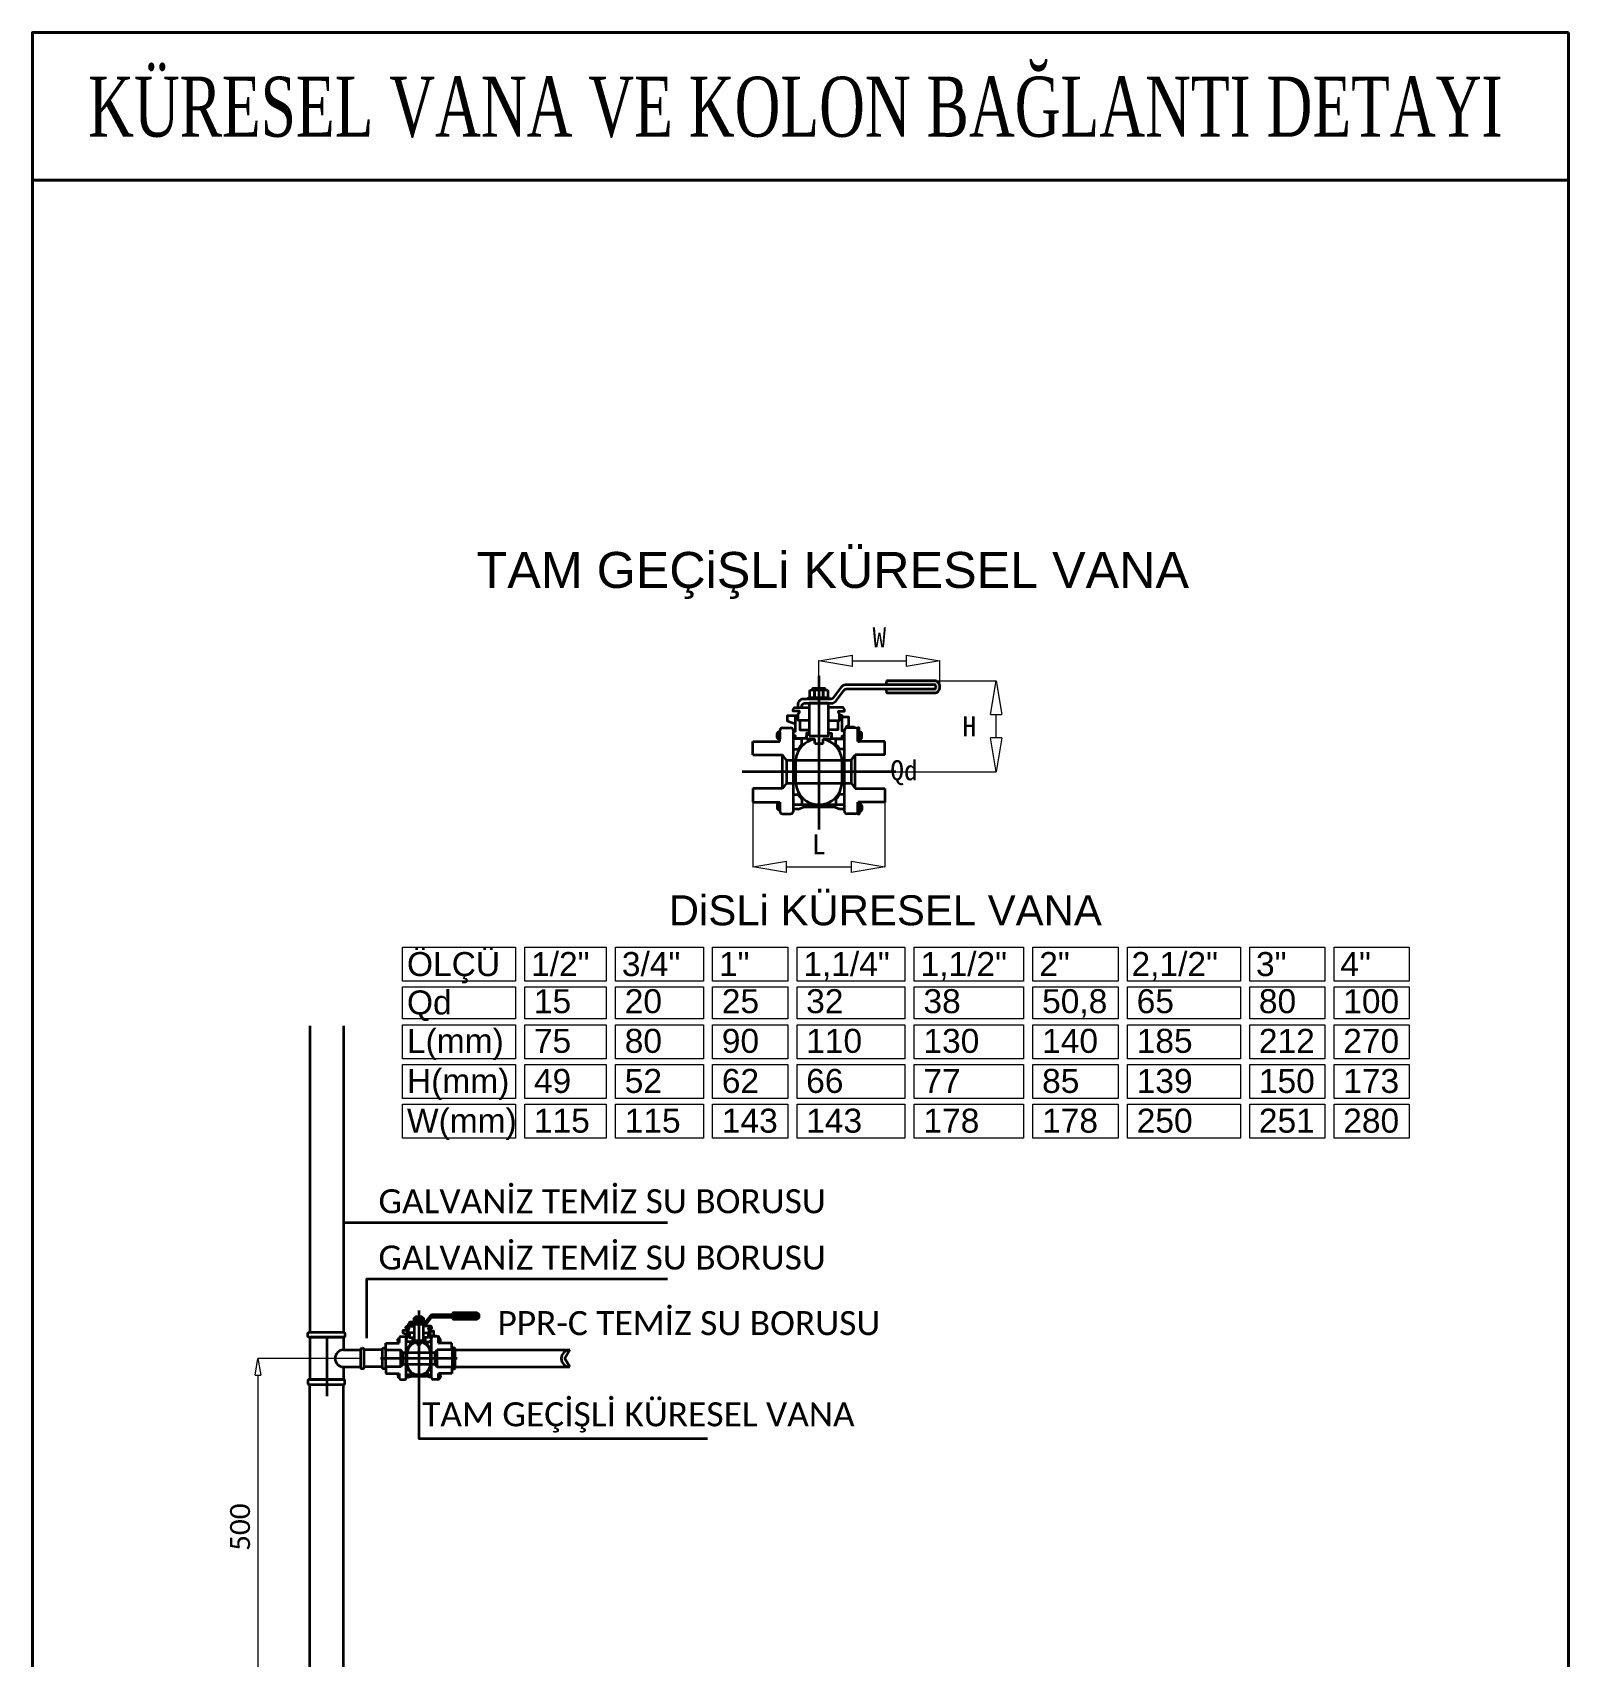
# Model space of a CAD drawing. Header units: centimetres. Extents: x 405464 to 563355, y 50011 to 66875.
# Drawn here: x 551367 to 552904, y 51685 to 53309 of the extents above; entities that cross this region are included whole.
import ezdxf
from ezdxf.enums import TextEntityAlignment as Align
from ezdxf.lldxf.tags import DXFTag

# ---------------------------------------------------------------- set-up
doc = ezdxf.new("R2010")
doc.units = ezdxf.units.CM
doc.layers.get('0').update_dxf_attribs({"lineweight": 9})
for name, color, linetype, lineweight in [('0-KRCN-SHT-DETAY-20', 41, 'Continuous', 20), ('0-KRCN-SHT-DETAY-35', 141, 'Continuous', 35), ('0-KRCN-SHT-DETAY-YAZI', 71, 'Continuous', 35), ('0-KRCN-SHT-DETAY-ÇERÇEVE', 71, 'Continuous', 40), ('0-KRCN-SHT-YAZI', 31, 'Continuous', 35), ('0-KRCN-Z-ANTET', 71, 'Continuous', 30)]:
    doc.layers.add(name, color=color, linetype=linetype, lineweight=lineweight)
doc.styles.add('KATMAN YAZI STİLİ', font='calibri.ttf')
doc.styles.add('M', font='arial.ttf', dxfattribs={"width": 0.8, "height": 15})
doc.styles.add('mm', font='times.ttf', dxfattribs={"height": 3.3})
doc.styles.add('ölçek', font='arial.ttf', dxfattribs={"height": 20})
tags = doc.linetypes.add('DASHDOT2', pattern=[0.5, 0.25, -0.125, 0, -0.125]).pattern_tags.tags
tags[10:11] = [DXFTag(74, 4), DXFTag(75, 0), DXFTag(340, '0'), DXFTag(46, 0.0), DXFTag(50, 0.0), DXFTag(44, 0.0), DXFTag(45, 0.0)]
tags[8:9] = [DXFTag(74, 4), DXFTag(75, 0), DXFTag(340, '0'), DXFTag(46, 0.0), DXFTag(50, 0.0), DXFTag(44, 0.0), DXFTag(45, 0.0)]
tags[6:7] = [DXFTag(74, 4), DXFTag(75, 0), DXFTag(340, '0'), DXFTag(46, 0.0), DXFTag(50, 0.0), DXFTag(44, 0.0), DXFTag(45, 0.0)]
tags[4:5] = [DXFTag(74, 4), DXFTag(75, 0), DXFTag(340, '0'), DXFTag(46, 0.0), DXFTag(50, 0.0), DXFTag(44, 0.0), DXFTag(45, 0.0)]

# ---------------------------------------------------------------- blocks, each defined once
blk = doc.blocks.new('_ClosedBlank')
at = {"color": 0, "linetype": 'ByBlock', "lineweight": -2}
for p, q in [((-1, 0.167), (0, 0)), ((-1, 0.167), (-1, -0.167)), ((0, 0), (-1, -0.167))]:
    blk.add_line(p, q, dxfattribs=at)
blk = doc.blocks.new('G$CF7AEF888')
at = {"layer": '0-KRCN-SHT-DETAY-20'}
for points in [[(427.67, -324.16, 0.414214), (427, -324.83), (427, -326.18), (451.74, -326.18), (451.74, -328.21), (427, -328.21), (427, -329.56, 0.414214), (427.67, -330.23), (451.07, -330.23, 0.451416), (453.75, -327.2, 0.451416), (451.07, -324.16)], [(210.42, -640.23, 0.414214), (210.08, -640.57), (210.08, -641.24), (222.46, -641.24), (222.46, -642.26), (210.08, -642.26), (210.08, -642.93, 0.414214), (210.42, -643.27), (222.12, -643.27, 0.451416), (223.46, -641.75, 0.451416), (222.12, -640.23)]]:
    blk.add_hatch(color=256, dxfattribs=at).paths.add_polyline_path(points)
for p, q in [((393.3, -321.68, 108.46), (393.3, -313.98, 108.46)), ((410.18, -314.1, 108.46), (436.89, -314.1, 108.46)), ((453.77, -326.82, 108.46), (453.77, -313.98, 108.46)), ((451.11, -324.16, 108.46), (482.04, -324.16, 108.46)), ((481.92, -352.75, 108.46), (481.92, -341.03, 108.46)), ((388.47, -351.59, 108.46), (398.14, -351.59, 108.46)), ((431.76, -369.62, 108.46), (482.04, -369.62, 108.46)), ((360.28, -384.85, 108.46), (360.28, -417.31, 108.46)), ((426.32, -384.85, 108.46), (426.32, -417.31, 108.46)), ((377.15, -417.19, 108.46), (409.45, -417.19, 108.46)), ((190.82, -653.95, 108.46), (195.65, -653.95, 108.46)), ((124.61, -662.96, 108.46), (112.72, -662.96, 108.46)), ((164.25, -662.96, 108.46), (124.63, -662.96, 108.46)), ((112.78, -671.4, 108.46), (112.78, -823.27, 108.46))]:
    blk.add_line(p, q, dxfattribs=at)
at = {"layer": '0-KRCN-SHT-DETAY-20', "elevation": 108.46}
for points in [[(387.07, -351.59), (387.07, -350.34), (388.47, -350.34), (388.47, -351.59)], [(399.54, -351.59), (399.54, -350.34), (398.14, -350.34), (398.14, -351.59)], [(190.12, -653.95), (190.12, -653.32), (190.82, -653.32), (190.82, -653.95)], [(196.35, -653.95), (196.35, -653.32), (195.65, -653.32), (195.65, -653.95)]]:
    blk.add_lwpolyline(points, dxfattribs=at)
for points in [[(185.11, -457.4), (241.54, -457.4), (241.54, -474.36), (185.11, -474.36)], [(246.19, -457.4), (286.96, -457.4), (286.96, -474.36), (246.19, -474.36)], [(291.61, -457.4), (335.52, -457.4), (335.52, -474.36), (291.61, -474.36)], [(340.17, -457.4), (377.71, -457.4), (377.71, -474.36), (340.17, -474.36)], [(382.36, -457.4), (436.34, -457.4), (436.34, -474.36), (382.36, -474.36)], [(441, -457.4), (495.69, -457.4), (495.69, -474.36), (441, -474.36)], [(500.35, -457.4), (543, -457.4), (543, -474.36), (500.35, -474.36)], [(547.66, -457.4), (604.1, -457.4), (604.1, -474.36), (547.66, -474.36)], [(608.76, -457.4), (646.29, -457.4), (646.29, -474.36), (608.76, -474.36)], [(650.94, -457.4), (688.48, -457.4), (688.48, -474.36), (650.94, -474.36)], [(185.11, -477.22), (241.54, -477.22), (241.54, -493.24), (185.11, -493.24)], [(246.19, -477.22), (286.96, -477.22), (286.96, -493.24), (246.19, -493.24)], [(291.61, -477.22), (335.52, -477.22), (335.52, -493.24), (291.61, -493.24)], [(340.17, -477.22), (377.71, -477.22), (377.71, -493.24), (340.17, -493.24)], [(382.36, -477.22), (436.34, -477.22), (436.34, -493.24), (382.36, -493.24)], [(441, -477.22), (495.69, -477.22), (495.69, -493.24), (441, -493.24)], [(500.35, -477.22), (543, -477.22), (543, -493.24), (500.35, -493.24)], [(547.66, -477.22), (604.1, -477.22), (604.1, -493.24), (547.66, -493.24)], [(608.76, -477.22), (646.29, -477.22), (646.29, -493.24), (608.76, -493.24)], [(650.94, -477.22), (688.48, -477.22), (688.48, -493.24), (650.94, -493.24)], [(185.11, -496.09), (241.54, -496.09), (241.54, -513.11), (185.11, -513.11)], [(246.19, -496.09), (286.96, -496.09), (286.96, -513.11), (246.19, -513.11)], [(291.61, -496.09), (335.52, -496.09), (335.52, -513.11), (291.61, -513.11)], [(340.17, -496.09), (377.71, -496.09), (377.71, -513.11), (340.17, -513.11)], [(382.36, -496.09), (436.34, -496.09), (436.34, -513.11), (382.36, -513.11)], [(441, -496.09), (495.69, -496.09), (495.69, -513.11), (441, -513.11)], [(500.35, -496.09), (543, -496.09), (543, -513.11), (500.35, -513.11)], [(547.66, -496.09), (604.1, -496.09), (604.1, -513.11), (547.66, -513.11)], [(608.76, -496.09), (646.29, -496.09), (646.29, -513.11), (608.76, -513.11)], [(650.94, -496.09), (688.48, -496.09), (688.48, -513.11), (650.94, -513.11)], [(185.11, -515.97), (241.54, -515.97), (241.54, -532.99), (185.11, -532.99)], [(246.19, -515.97), (286.96, -515.97), (286.96, -532.99), (246.19, -532.99)], [(291.61, -515.97), (335.52, -515.97), (335.52, -532.99), (291.61, -532.99)], [(340.17, -515.97), (377.71, -515.97), (377.71, -532.99), (340.17, -532.99)], [(382.36, -515.97), (436.34, -515.97), (436.34, -532.99), (382.36, -532.99)], [(441, -515.97), (495.69, -515.97), (495.69, -532.99), (441, -532.99)], [(500.35, -515.97), (543, -515.97), (543, -532.99), (500.35, -532.99)], [(547.66, -515.97), (604.1, -515.97), (604.1, -532.99), (547.66, -532.99)], [(608.76, -515.97), (646.29, -515.97), (646.29, -532.99), (608.76, -532.99)], [(650.94, -515.97), (688.48, -515.97), (688.48, -532.99), (650.94, -532.99)], [(185.11, -535.84), (241.54, -535.84), (241.54, -552.86), (185.11, -552.86)], [(246.19, -535.84), (286.96, -535.84), (286.96, -552.86), (246.19, -552.86)], [(291.61, -535.84), (335.52, -535.84), (335.52, -552.86), (291.61, -552.86)], [(340.17, -535.84), (377.71, -535.84), (377.71, -552.86), (340.17, -552.86)], [(382.36, -535.84), (436.34, -535.84), (436.34, -552.86), (382.36, -552.86)], [(441, -535.84), (495.69, -535.84), (495.69, -552.86), (441, -552.86)], [(500.35, -535.84), (543, -535.84), (543, -552.86), (500.35, -552.86)], [(547.66, -535.84), (604.1, -535.84), (604.1, -552.86), (547.66, -552.86)], [(608.76, -535.84), (646.29, -535.84), (646.29, -552.86), (608.76, -552.86)], [(650.94, -535.84), (688.48, -535.84), (688.48, -552.86), (650.94, -552.86)]]:
    blk.add_lwpolyline(points, close=True, dxfattribs=at)
at = {"layer": '0-KRCN-SHT-DETAY-35', "color": 2, "linetype": 'DASHDOT2', "ltscale": 20}
for p, q in [((393.3, -321.72, 108.46), (393.3, -398.56, 108.46)), ((431.72, -369.62, 108.46), (354.88, -369.62, 108.46)), ((193.24, -639.01, 108.46), (193.24, -677.43, 108.46)), ((212.45, -662.96, 108.46), (174.03, -662.96, 108.46))]:
    blk.add_line(p, q, dxfattribs=at)
at = {"layer": '0-KRCN-SHT-DETAY-35', "color": 3}
for p, q in [((373.78, -354.43, 108.46), (373.78, -349.03, 108.46)), ((373.78, -353.57, 108.46), (373.78, -349.03, 108.46)), ((375.13, -347.68, 108.46), (379.18, -347.68, 108.46)), ((380.53, -389.34, 108.46), (380.53, -349.03, 108.46)), ((406.07, -389.34, 108.46), (406.07, -349.03, 108.46)), ((411.47, -347.68, 108.46), (407.42, -347.68, 108.46)), ((412.82, -354.43, 108.46), (412.82, -349.03, 108.46)), ((412.82, -353.57, 108.46), (412.82, -349.03, 108.46)), ((360.28, -361.18, 108.46), (360.28, -354.43, 108.46)), ((360.28, -354.43, 108.46), (373.78, -354.43, 108.46)), ((372.43, -352.57, 108.46), (372.43, -350.51, 108.46)), ((373.06, -351.1, 108.46), (373.78, -351.1, 108.46)), ((373.06, -352.26, 108.46), (373.78, -352.26, 108.46)), ((373.1, -349.84, 108.46), (373.78, -349.84, 108.46)), ((373.1, -353.24, 108.46), (373.78, -353.24, 108.46)), ((373.78, -349.84, 108.46), (373.78, -353.24, 108.46)), ((384.8, -353.13, 108.46), (380.53, -353.13, 108.46)), ((384.8, -355.86, 108.46), (384.8, -353.13, 108.46)), ((387.07, -353.13, 108.46), (387.07, -351.59, 108.46)), ((387.07, -353.13, 108.46), (391.23, -353.13, 108.46)), ((391.23, -355.45, 108.46), (391.23, -353.13, 108.46)), ((391.23, -355.45, 108.46), (395.37, -355.45, 108.46)), ((395.37, -355.45, 108.46), (395.37, -353.13, 108.46)), ((395.37, -353.13, 108.46), (399.54, -353.13, 108.46)), ((399.54, -353.13, 108.46), (399.54, -351.59, 108.46)), ((401.8, -355.86, 108.46), (401.8, -353.13, 108.46)), ((401.8, -353.13, 108.46), (406.07, -353.13, 108.46)), ((426.32, -354.43, 108.46), (412.82, -354.43, 108.46)), ((413.45, -349.84, 108.46), (413.45, -353.24, 108.46)), ((414.13, -349.84, 108.46), (413.45, -349.84, 108.46)), ((414.17, -351.1, 108.46), (413.45, -351.1, 108.46)), ((414.17, -352.26, 108.46), (413.45, -352.26, 108.46)), ((414.13, -353.24, 108.46), (413.45, -353.24, 108.46)), ((414.8, -352.57, 108.46), (414.8, -350.51, 108.46)), ((426.32, -361.18, 108.46), (426.32, -354.43, 108.46)), ((360.28, -361.18, 108.46), (375.13, -361.18, 108.46)), ((377.15, -363.88, 108.46), (375.13, -361.18, 108.46)), ((375.13, -378.06, 108.46), (375.13, -361.18, 108.46)), ((377.15, -363.88, 108.46), (377.15, -375.36, 108.46)), ((377.15, -363.88, 108.46), (380.53, -363.88, 108.46)), ((380.53, -358.31, 108.46), (382.83, -358.31, 108.46)), ((381.72, -375.36, 108.46), (381.72, -363.88, 108.46)), ((381.72, -363.88, 108.46), (404.88, -363.88, 108.46)), ((406.07, -358.31, 108.46), (403.78, -358.31, 108.46)), ((404.88, -375.36, 108.46), (404.88, -363.88, 108.46)), ((406.07, -363.88, 108.46), (409.45, -363.88, 108.46)), ((409.45, -363.88, 108.46), (411.47, -361.18, 108.46)), ((409.45, -363.88, 108.46), (409.45, -375.36, 108.46)), ((426.32, -361.18, 108.46), (411.47, -361.18, 108.46)), ((411.47, -378.06, 108.46), (411.47, -361.18, 108.46)), ((375.13, -378.06, 108.46), (360.28, -378.06, 108.46)), ((360.28, -378.06, 108.46), (360.28, -384.81, 108.46)), ((377.15, -375.36, 108.46), (375.13, -378.06, 108.46)), ((377.15, -375.36, 108.46), (380.53, -375.36, 108.46)), ((380.53, -380.93, 108.46), (382.83, -380.93, 108.46)), ((381.72, -375.36, 108.46), (404.88, -375.36, 108.46)), ((406.07, -380.93, 108.46), (403.78, -380.93, 108.46)), ((406.07, -375.36, 108.46), (409.45, -375.36, 108.46)), ((409.45, -375.36, 108.46), (411.47, -378.06, 108.46)), ((411.47, -378.06, 108.46), (426.32, -378.06, 108.46)), ((426.32, -378.06, 108.46), (426.32, -384.81, 108.46)), ((360.28, -384.81, 108.46), (373.78, -384.81, 108.46)), ((372.43, -385.8, 108.46), (372.43, -387.86, 108.46)), ((373.06, -386.11, 108.46), (373.78, -386.11, 108.46)), ((373.06, -387.27, 108.46), (373.78, -387.27, 108.46)), ((373.1, -385.13, 108.46), (373.78, -385.13, 108.46)), ((373.1, -388.54, 108.46), (373.78, -388.54, 108.46)), ((373.78, -384.81, 108.46), (373.78, -389.34, 108.46)), ((373.78, -388.54, 108.46), (373.78, -385.13, 108.46)), ((384.8, -383.38, 108.46), (384.8, -386.11, 108.46)), ((401.8, -383.38, 108.46), (401.8, -386.11, 108.46)), ((426.32, -384.81, 108.46), (412.82, -384.81, 108.46)), ((412.82, -384.81, 108.46), (412.82, -389.34, 108.46)), ((413.45, -389.4, 108.46), (413.45, -386, 108.46)), ((414.13, -386, 108.46), (413.45, -386, 108.46)), ((414.17, -386.98, 108.46), (413.45, -386.98, 108.46)), ((414.17, -388.14, 108.46), (413.45, -388.14, 108.46)), ((414.13, -389.4, 108.46), (413.45, -389.4, 108.46)), ((414.8, -386.67, 108.46), (414.8, -388.73, 108.46)), ((375.13, -390.69, 108.46), (379.18, -390.69, 108.46)), ((411.47, -390.69, 108.46), (407.42, -390.69, 108.46)), ((176.73, -658.74, 108.46), (176.73, -655.37, 108.46)), ((176.73, -655.37, 108.46), (183.48, -655.37, 108.46)), ((182.8, -654.44, 108.46), (182.8, -653.41, 108.46)), ((183.12, -653.7, 108.46), (183.48, -653.7, 108.46)), ((183.12, -654.28, 108.46), (183.48, -654.28, 108.46)), ((183.14, -653.07, 108.46), (183.48, -653.07, 108.46)), ((183.14, -654.77, 108.46), (183.48, -654.77, 108.46)), ((183.48, -655.37, 108.46), (183.48, -652.67, 108.46)), ((183.48, -654.94, 108.46), (183.48, -652.67, 108.46)), ((183.48, -653.07, 108.46), (183.48, -654.77, 108.46)), ((184.15, -651.99, 108.46), (186.18, -651.99, 108.46)), ((186.85, -672.82, 108.46), (186.85, -652.67, 108.46)), ((188.99, -654.72, 108.46), (186.85, -654.72, 108.46)), ((186.85, -657.31, 108.46), (188, -657.31, 108.46)), ((188.99, -656.08, 108.46), (188.99, -654.72, 108.46)), ((190.12, -654.72, 108.46), (190.12, -653.95, 108.46)), ((190.12, -654.72, 108.46), (192.2, -654.72, 108.46)), ((192.2, -655.88, 108.46), (192.2, -654.72, 108.46)), ((192.2, -655.88, 108.46), (194.27, -655.88, 108.46)), ((194.27, -655.88, 108.46), (194.27, -654.72, 108.46)), ((194.27, -654.72, 108.46), (196.35, -654.72, 108.46)), ((196.35, -654.72, 108.46), (196.35, -653.95, 108.46)), ((197.49, -656.08, 108.46), (197.49, -654.72, 108.46)), ((197.49, -654.72, 108.46), (199.62, -654.72, 108.46)), ((199.62, -657.31, 108.46), (198.47, -657.31, 108.46)), ((199.62, -672.82, 108.46), (199.62, -652.67, 108.46)), ((202.32, -651.99, 108.46), (200.3, -651.99, 108.46)), ((203, -655.37, 108.46), (203, -652.67, 108.46)), ((203, -654.94, 108.46), (203, -652.67, 108.46)), ((209.75, -655.37, 108.46), (203, -655.37, 108.46)), ((203.31, -653.07, 108.46), (203.31, -654.77, 108.46)), ((203.65, -653.07, 108.46), (203.31, -653.07, 108.46)), ((203.67, -653.7, 108.46), (203.31, -653.7, 108.46)), ((203.67, -654.28, 108.46), (203.31, -654.28, 108.46)), ((203.65, -654.77, 108.46), (203.31, -654.77, 108.46)), ((203.99, -654.44, 108.46), (203.99, -653.41, 108.46)), ((209.75, -658.74, 108.46), (209.75, -655.37, 108.46)), ((176.73, -658.74, 108.46), (184.15, -658.74, 108.46)), ((185.16, -660.09, 108.46), (184.15, -658.74, 108.46)), ((184.15, -667.18, 108.46), (184.15, -658.74, 108.46)), ((185.16, -665.83, 108.46), (184.15, -667.18, 108.46)), ((185.16, -660.09, 108.46), (185.16, -665.83, 108.46)), ((185.16, -660.09, 108.46), (186.85, -660.09, 108.46)), ((185.16, -665.83, 108.46), (186.85, -665.83, 108.46)), ((187.44, -665.83, 108.46), (187.44, -660.09, 108.46)), ((187.44, -660.09, 108.46), (199.03, -660.09, 108.46)), ((187.44, -665.83, 108.46), (199.03, -665.83, 108.46)), ((199.03, -665.83, 108.46), (199.03, -660.09, 108.46)), ((199.62, -660.09, 108.46), (201.31, -660.09, 108.46)), ((199.62, -665.83, 108.46), (201.31, -665.83, 108.46)), ((201.31, -660.09, 108.46), (202.32, -658.74, 108.46)), ((201.31, -660.09, 108.46), (201.31, -665.83, 108.46)), ((201.31, -665.83, 108.46), (202.32, -667.18, 108.46)), ((209.75, -658.74, 108.46), (202.32, -658.74, 108.46)), ((202.32, -667.18, 108.46), (202.32, -658.74, 108.46)), ((184.15, -667.18, 108.46), (176.73, -667.18, 108.46)), ((176.73, -667.18, 108.46), (176.73, -670.56, 108.46)), ((176.73, -670.56, 108.46), (183.48, -670.56, 108.46)), ((182.8, -671.05, 108.46), (182.8, -672.08, 108.46)), ((183.12, -671.21, 108.46), (183.48, -671.21, 108.46)), ((183.12, -671.79, 108.46), (183.48, -671.79, 108.46)), ((183.14, -670.72, 108.46), (183.48, -670.72, 108.46)), ((183.14, -672.42, 108.46), (183.48, -672.42, 108.46)), ((183.48, -670.56, 108.46), (183.48, -672.82, 108.46)), ((183.48, -672.42, 108.46), (183.48, -670.72, 108.46)), ((184.15, -673.5, 108.46), (186.18, -673.5, 108.46)), ((186.85, -668.62, 108.46), (188, -668.62, 108.46)), ((188.99, -669.84, 108.46), (188.99, -671.21, 108.46)), ((197.49, -669.84, 108.46), (197.49, -671.21, 108.46)), ((199.62, -668.62, 108.46), (198.47, -668.62, 108.46)), ((202.32, -673.5, 108.46), (200.3, -673.5, 108.46)), ((202.32, -667.18, 108.46), (209.75, -667.18, 108.46)), ((209.75, -670.56, 108.46), (203, -670.56, 108.46)), ((203, -670.56, 108.46), (203, -672.82, 108.46)), ((203.31, -672.85, 108.46), (203.31, -671.15, 108.46)), ((203.65, -671.15, 108.46), (203.31, -671.15, 108.46)), ((203.67, -671.64, 108.46), (203.31, -671.64, 108.46)), ((203.67, -672.22, 108.46), (203.31, -672.22, 108.46)), ((203.65, -672.85, 108.46), (203.31, -672.85, 108.46)), ((203.99, -671.49, 108.46), (203.99, -672.52, 108.46)), ((209.75, -667.18, 108.46), (209.75, -670.56, 108.46))]:
    blk.add_line(p, q, dxfattribs=at)
at = {"layer": '0-KRCN-SHT-DETAY-35'}
for p, q in [((138.74, -496.7, 108.46), (138.74, -649.91, 108.46)), ((155.61, -496.7, 108.46), (155.61, -649.91, 108.46)), ((138.74, -652.4, 108.46), (155.61, -652.4, 108.46)), ((138.74, -652.4, 108.46), (155.61, -652.4, 108.46)), ((138.74, -652.4, 108.46), (138.74, -673.53, 108.46)), ((155.61, -652.4, 108.46), (155.61, -658.74, 108.46)), ((155.61, -658.74, 108.46), (164.25, -658.74, 108.46)), ((175.05, -658.74, 108.46), (165.73, -658.74, 108.46)), ((211.42, -658.74, 108.46), (268.69, -658.74, 108.46)), ((138.74, -673.53, 108.46), (155.61, -673.53, 108.46)), ((138.74, -673.53, 108.46), (155.61, -673.53, 108.46)), ((155.61, -667.18, 108.46), (164.25, -667.18, 108.46)), ((155.61, -667.18, 108.46), (155.61, -673.53, 108.46)), ((175.05, -667.18, 108.46), (165.73, -667.18, 108.46)), ((211.42, -667.18, 108.46), (268.69, -667.18, 108.46)), ((138.74, -831.71, 108.46), (138.74, -676.02, 108.46)), ((155.61, -831.71, 108.46), (155.61, -676.02, 108.46))]:
    blk.add_line(p, q, dxfattribs=at)
at = {"layer": '0-KRCN-SHT-DETAY-35', "linetype": 'DASHDOT2', "ltscale": 40}
blk.add_line((147.17, -652.4, 108.46), (147.17, -681.85, 108.46), dxfattribs=at)
at = {"layer": '0-KRCN-SHT-DETAY-35', "color": 3, "elevation": 108.46}
for points in [[(427, -328.21), (427, -329.56, 0.414214), (427.67, -330.23), (451.07, -330.23, 0.414214), (453.77, -327.53), (453.77, -326.86, 0.414214), (451.07, -324.16), (427.67, -324.16, 0.414214), (427, -324.83), (427, -326.18)], [(384.8, -337.43), (384.8, -336.71, -0.414214), (386.15, -335.36), (399.6, -335.36, 0.236202), (401.76, -334.28), (405.9, -328.75, -0.236202), (406.98, -328.21), (451.07, -328.21, 0.414214), (451.74, -327.53), (451.74, -326.86, 0.414214), (451.07, -326.18), (406.64, -326.18, 0.236202), (404.48, -327.27), (400.34, -332.79, -0.236202), (399.26, -333.33), (385.48, -333.33, 0.414214), (382.78, -336.03), (382.78, -337.43)], [(188.99, -646.87), (188.99, -646.51, -0.414214), (189.66, -645.83), (196.39, -645.83, 0.236202), (197.47, -645.29), (199.54, -642.53, -0.236202), (200.08, -642.26), (222.12, -642.26, 0.414214), (222.46, -641.92), (222.46, -641.58, 0.414214), (222.12, -641.24), (199.91, -641.24, 0.236202), (198.83, -641.79), (196.76, -644.55, -0.236202), (196.22, -644.82), (189.33, -644.82, 0.414214), (187.98, -646.17), (187.98, -646.87)], [(210.08, -642.26), (210.08, -642.93, 0.414214), (210.42, -643.27), (222.12, -643.27, 0.414214), (223.47, -641.92), (223.47, -641.58, 0.414214), (222.12, -640.23), (210.42, -640.23, 0.414214), (210.08, -640.57), (210.08, -641.24)]]:
    blk.add_lwpolyline(points, format="xyb", dxfattribs=at)
for points in [[(388.47, -332.6), (398.13, -332.6, -0.414214), (398.81, -333.28), (398.81, -333.33), (387.79, -333.33), (387.79, -333.28, -0.414214)], [(389.45, -328.71), (390.46, -328.71, -0.414214), (391.13, -329.38), (391.13, -332.6), (388.78, -332.6), (388.78, -329.38, -0.414214)], [(389.96, -328.71), (396.65, -328.71), (396.65, -328.65, 0.414214), (395.97, -327.97), (390.63, -327.97, 0.414214), (389.96, -328.65)], [(391.81, -328.71), (394.79, -328.71, -0.414214), (395.47, -329.38), (395.47, -332.6), (391.13, -332.6), (391.13, -329.38, -0.414214)], [(396.14, -328.71), (397.15, -328.71, -0.414214), (397.82, -329.38), (397.82, -332.6), (395.47, -332.6), (395.47, -329.38, -0.414214)], [(190.82, -644.45), (195.65, -644.45, -0.414214), (195.99, -644.79), (195.99, -644.82), (190.48, -644.82), (190.48, -644.79, -0.414214)], [(191.31, -642.51), (191.82, -642.51, -0.414214), (192.15, -642.84), (192.15, -644.45), (190.98, -644.45), (190.98, -642.84, -0.414214)], [(191.56, -642.51), (194.91, -642.51), (194.91, -642.48, 0.414214), (194.57, -642.14), (191.9, -642.14, 0.414214), (191.56, -642.48)], [(192.49, -642.51), (193.98, -642.51, -0.414214), (194.32, -642.84), (194.32, -644.45), (192.15, -644.45), (192.15, -642.84, -0.414214)], [(194.66, -642.51), (195.16, -642.51, -0.414214), (195.5, -642.84), (195.5, -644.45), (194.32, -644.45), (194.32, -642.84, -0.414214)], [(175.73, -657.73), (175.86, -657.73, -0.414214), (176.53, -658.41), (176.53, -667.52, -0.414214), (175.86, -668.19), (175.73, -668.19, -0.414214), (175.05, -667.52), (175.05, -658.41, -0.414214)], [(210.74, -657.73), (210.61, -657.73, 0.414214), (209.94, -658.41), (209.94, -667.52, 0.414214), (210.61, -668.19), (210.74, -668.19, 0.414214), (211.42, -667.52), (211.42, -658.41, 0.414214)]]:
    blk.add_lwpolyline(points, format="xyb", close=True, dxfattribs=at)
for points in [[(388.47, -344.01), (382.92, -344.01), (382.92, -340.7), (383.54, -339.97), (383.54, -339.38), (380.45, -339.38), (380.45, -338.51), (381.14, -337.43), (388.47, -337.43)], [(398.14, -344.01), (403.69, -344.01), (403.69, -340.7), (403.06, -339.97), (403.06, -339.38), (406.15, -339.38), (406.15, -338.51), (405.46, -337.43), (398.14, -337.43)], [(381.68, -341.71), (377.41, -341.71), (377.41, -344.16), (381.68, -345.72)], [(388.47, -350.34), (387.07, -350.34), (387.07, -353.07), (381.68, -353.07), (381.68, -351.66), (380.53, -351.66), (380.53, -349.3), (381.68, -349.3), (381.68, -341.44), (382.92, -341.44)], [(383.82, -344.01), (383.82, -348.74), (388.47, -348.74)], [(398.14, -350.34), (399.54, -350.34), (399.54, -353.07), (404.92, -353.07), (404.92, -351.66), (406.07, -351.66), (406.07, -349.3), (404.92, -349.3), (404.92, -341.44), (403.69, -341.44)], [(402.79, -344.01), (402.79, -348.74), (398.14, -348.74)], [(404.92, -342.14), (408.09, -342.14), (408.09, -346.25), (407, -347.17), (410.72, -347.17), (411.47, -347.68)], [(372.43, -350.79), (373.06, -351.1)], [(372.43, -351.41), (373.06, -351.1)], [(372.43, -351.95), (373.06, -352.26)], [(372.43, -352.57), (373.06, -352.26)], [(414.8, -350.79), (414.17, -351.1)], [(414.8, -351.41), (414.17, -351.1)], [(414.8, -351.95), (414.17, -352.26)], [(414.8, -352.57), (414.17, -352.26)], [(372.43, -385.8), (373.06, -386.11)], [(372.43, -386.42), (373.06, -386.11)], [(372.43, -386.96), (373.06, -387.27)], [(372.43, -387.58), (373.06, -387.27)], [(406.07, -386.11), (380.53, -386.11)], [(382.92, -388.35), (380.53, -388.35)], [(382.92, -388.35), (385.86, -387.23)], [(385.86, -387.23), (400.74, -387.23)], [(403.68, -388.35), (400.74, -387.23)], [(406.07, -388.35), (403.68, -388.35)], [(414.8, -386.67), (414.17, -386.98)], [(414.8, -387.29), (414.17, -386.98)], [(414.8, -387.83), (414.17, -388.14)], [(414.8, -388.45), (414.17, -388.14)], [(187.43, -649.01), (185.29, -649.01), (185.29, -650.23), (187.43, -651.01)], [(190.82, -650.16), (188.04, -650.16), (188.04, -648.5), (188.36, -648.14), (188.36, -647.84), (186.81, -647.84), (186.81, -647.41), (187.16, -646.87), (190.82, -646.87)], [(190.82, -653.32), (190.12, -653.32), (190.12, -654.69), (187.43, -654.69), (187.43, -653.98), (186.85, -653.98), (186.85, -652.8), (187.43, -652.8), (187.43, -648.87), (188.04, -648.87)], [(195.65, -650.16), (198.43, -650.16), (198.43, -648.5), (198.12, -648.14), (198.12, -647.84), (199.66, -647.84), (199.66, -647.41), (199.32, -646.87), (195.65, -646.87)], [(195.65, -653.32), (196.35, -653.32), (196.35, -654.69), (199.04, -654.69), (199.04, -653.98), (199.62, -653.98), (199.62, -652.8), (199.04, -652.8), (199.04, -648.87), (198.43, -648.87)], [(199.04, -649.22), (200.63, -649.22), (200.63, -651.28), (200.09, -651.74), (201.94, -651.74), (202.32, -651.99)], [(182.8, -653.55), (183.12, -653.7)], [(182.8, -653.86), (183.12, -653.7)], [(182.8, -654.13), (183.12, -654.28)], [(182.8, -654.44), (183.12, -654.28)], [(188.49, -650.16), (188.49, -652.52), (190.82, -652.52)], [(197.98, -650.16), (197.98, -652.52), (195.65, -652.52)], [(203.99, -653.55), (203.67, -653.7)], [(203.99, -653.86), (203.67, -653.7)], [(203.99, -654.13), (203.67, -654.28)], [(203.99, -654.44), (203.67, -654.28)], [(268.69, -658.74), (266.28, -663), (268.69, -667.18)], [(182.8, -671.05), (183.12, -671.21)], [(182.8, -671.36), (183.12, -671.21)], [(182.8, -671.63), (183.12, -671.79)], [(182.8, -671.94), (183.12, -671.79)], [(199.62, -671.21), (186.85, -671.21)], [(188.05, -672.33), (186.85, -672.33)], [(188.05, -672.33), (189.52, -671.77)], [(189.52, -671.77), (196.96, -671.77)], [(198.43, -672.33), (196.96, -671.77)], [(199.62, -672.33), (198.43, -672.33)], [(203.99, -671.49), (203.67, -671.64)], [(203.99, -671.8), (203.67, -671.64)], [(203.99, -672.07), (203.67, -672.22)], [(203.99, -672.38), (203.67, -672.22)]]:
    blk.add_lwpolyline(points, dxfattribs=at)
for points in [[(388.47, -351.59), (398.14, -351.59), (398.14, -335.36), (388.47, -335.36)], [(412.82, -354.43), (413.45, -354.43), (413.45, -347.69), (412.82, -347.69)], [(412.82, -384.81), (413.45, -384.81), (413.45, -390.87), (412.82, -390.87)], [(190.82, -653.95), (195.65, -653.95), (195.65, -645.83), (190.82, -645.83)], [(203, -655.37), (203.31, -655.37), (203.31, -652), (203, -652)], [(203, -670.56), (203.31, -670.56), (203.31, -673.59), (203, -673.59)]]:
    blk.add_lwpolyline(points, close=True, dxfattribs=at)
at = {"layer": '0-KRCN-SHT-DETAY-35', "elevation": 108.46}
for points in [[(155.61, -595.01), (155.61, -595.01), (317.61, -595.01)], [(167.29, -652.92), (167.29, -623.17), (317.61, -623.17)], [(193.24, -677.43), (193.24, -703.02), (337.65, -703.02)]]:
    blk.add_lwpolyline(points, dxfattribs=at)
for points in [[(137.72, -651.72), (137.72, -650.58, -0.414214), (138.4, -649.91), (155.61, -649.91, -0.414214), (156.29, -650.58), (156.29, -651.72, -0.414214), (155.61, -652.4), (138.4, -652.4, -0.414214)], [(164.92, -657.73), (165.05, -657.73, -0.414214), (165.73, -658.41), (165.73, -667.52, -0.414214), (165.05, -668.19), (164.92, -668.19, -0.414214), (164.25, -667.52), (164.25, -658.41, -0.414214)], [(137.72, -674.2), (137.72, -675.34, 0.414214), (138.4, -676.02), (155.61, -676.02, 0.414214), (156.29, -675.34), (156.29, -674.2, 0.414214), (155.61, -673.53), (138.4, -673.53, 0.414214)]]:
    blk.add_lwpolyline(points, format="xyb", close=True, dxfattribs=at)
at = {"layer": '0-KRCN-SHT-DETAY-35', "color": 3}
for centre, radius, start, end in [((375.13, -349.03, 108.46), 1.35, 90, 180), ((379.18, -349.03, 108.46), 1.35, 0, 90), ((407.42, -349.03, 108.46), 1.35, 90, 180), ((411.47, -349.03, 108.46), 1.35, 0, 90), ((373.1, -350.51, 108.46), 0.675, 90, 180), ((373.1, -352.57, 108.46), 0.675, 180, 270), ((393.3, -364.74, 108.46), 11.62, 100.24962, 175.75236), ((393.3, -364.74, 108.46), 12.29, 133.73273, 148.45162), ((393.3, -364.74, 108.46), 11.62, 4.24764, 79.75038), ((393.3, -364.74, 108.46), 12.29, 31.54838, 46.26727), ((414.13, -350.51, 108.46), 0.675, 0, 90), ((414.13, -352.57, 108.46), 0.675, 270, 0), ((393.3, -374.5, 108.46), 11.62, 184.24764, 355.75236), ((393.3, -374.5, 108.46), 12.29, 211.54838, 226.26727), ((393.3, -374.5, 108.46), 12.29, 313.73273, 328.45162), ((373.1, -385.8, 108.46), 0.675, 90, 180), ((373.1, -387.86, 108.46), 0.675, 180, 270), ((375.13, -389.34, 108.46), 1.35, 180, 270), ((379.18, -389.34, 108.46), 1.35, 270, 0), ((407.42, -389.34, 108.46), 1.35, 180, 270), ((411.47, -389.34, 108.46), 1.35, 270, 0), ((414.13, -386.67, 108.46), 0.675, 0, 90), ((414.13, -388.73, 108.46), 0.675, 270, 0), ((183.14, -653.41, 108.46), 0.337, 90, 180), ((183.14, -654.44, 108.46), 0.337, 180, 270), ((184.15, -652.67, 108.46), 0.675, 90, 180), ((186.18, -652.67, 108.46), 0.675, 0, 90), ((193.24, -660.52, 108.46), 5.81, 100.24962, 175.75236), ((193.24, -660.52, 108.46), 6.15, 133.73273, 148.45162), ((193.24, -660.52, 108.46), 5.81, 4.24764, 79.75038), ((193.24, -660.52, 108.46), 6.15, 31.54838, 46.26727), ((200.3, -652.67, 108.46), 0.675, 90, 180), ((202.32, -652.67, 108.46), 0.675, 0, 90), ((203.65, -653.41, 108.46), 0.337, 0, 90), ((203.65, -654.44, 108.46), 0.337, 270, 0), ((193.24, -665.4, 108.46), 5.81, 184.24764, 355.75236), ((268.69, -662.96, 108.46), 4.22, 90, 270), ((183.14, -671.05, 108.46), 0.337, 90, 180), ((183.14, -672.08, 108.46), 0.337, 180, 270), ((184.15, -672.82, 108.46), 0.675, 180, 270), ((186.18, -672.82, 108.46), 0.675, 270, 0), ((193.24, -665.4, 108.46), 6.15, 211.54838, 226.26727), ((193.24, -665.4, 108.46), 6.15, 313.73273, 328.45162), ((200.3, -672.82, 108.46), 0.675, 180, 270), ((202.32, -672.82, 108.46), 0.675, 270, 0), ((203.65, -671.49, 108.46), 0.337, 0, 90), ((203.65, -672.52, 108.46), 0.337, 270, 0)]:
    blk.add_arc(centre, radius, start, end, dxfattribs=at)
at = {"layer": '0-KRCN-SHT-DETAY-35'}
blk.add_arc((155.61, -662.96, 108.46), 4.22, 90, 270, dxfattribs=at)
at = {"layer": '0-KRCN-SHT-DETAY-ÇERÇEVE'}
blk.add_line((0, -73.9), (768.18, -73.9), dxfattribs=at)
blk.add_lwpolyline([(768.18, 0), (768.18, -1101.82), (0, -1101.82), (0, 0)], close=True, dxfattribs=at)
at = {"layer": '0-KRCN-SHT-DETAY-20'}
for p, xscale, yscale, zscale, rotation in [((393.3, -314.1, 108.46), 16.87499999999999, 16.87499999999999, 16.87499999999999, 180), ((481.92, -324.16, 108.46), 16.87499999999999, 16.87499999999999, 16.87499999999999, 90), ((481.92, -369.62, 108.46), 16.87499999999999, 16.87499999999999, 16.87499999999999, 270), ((360.28, -417.19, 108.46), 16.87499999999999, 16.87499999999999, 16.87499999999999, 180), ((112.78, -662.96, 108.46), 8.437499999999995, 8.437499999999995, 8.437499999999995, 90)]:
    blk.add_blockref('_ClosedBlank', p, dxfattribs=dict(at, xscale=xscale, yscale=yscale, zscale=zscale, rotation=rotation))
at = {"layer": '0-KRCN-SHT-DETAY-20', "xscale": 16.87499999999999, "yscale": 16.87499999999999, "zscale": 16.87499999999999}
for p in [(453.77, -314.1, 108.46), (426.32, -417.19, 108.46)]:
    blk.add_blockref('_ClosedBlank', p, dxfattribs=at)
at = {"layer": '0-KRCN-SHT-DETAY-YAZI', "color": 2, "style": 'ölçek'}
for s, height, p in [('DiSLi KÜRESEL VANA', 15, (318.22, -446.4, 108.46)), ('ÖLÇÜ', 12, (187.3, -471.78, 108.46)), ('1/2"', 12, (249.35, -471.78, 108.46)), ('3/4"', 12, (294.77, -471.78, 108.46)), ('1"', 12, (343.33, -471.78, 108.46)), ('1,1/4"', 12, (385.52, -471.78, 108.46)), ('1,1/2"', 12, (444.15, -471.78, 108.46)), ('2"', 12, (503.5, -471.78, 108.46)), ('2,1/2"', 12, (549.65, -471.78, 108.46)), ('3"', 12, (611.91, -471.78, 108.46)), ('4"', 12, (654.1, -471.78, 108.46)), ('Qd', 12, (187.3, -490.97, 108.46)), ('15', 12, (250.78, -490.34, 108.46)), ('20', 12, (296.2, -490.34, 108.46)), ('25', 12, (344.76, -490.34, 108.46)), ('32', 12, (386.95, -490.34, 108.46)), ('38', 12, (445.58, -490.34, 108.46)), ('50,8', 12, (504.93, -490.34, 108.46)), ('65', 12, (552.24, -490.34, 108.46)), ('80', 12, (613.34, -490.34, 108.46)), ('100', 12, (655.53, -490.34, 108.46)), ('L(mm)', 12, (187.3, -510.18, 108.46)), ('75', 12, (250.78, -510.18, 108.46)), ('80', 12, (296.2, -510.18, 108.46)), ('90', 12, (344.76, -510.18, 108.46)), ('110', 12, (386.95, -510.18, 108.46)), ('130', 12, (445.58, -510.18, 108.46)), ('140', 12, (504.93, -510.18, 108.46)), ('185', 12, (552.24, -510.18, 108.46)), ('212', 12, (613.34, -510.18, 108.46)), ('270', 12, (655.53, -510.18, 108.46)), ('H(mm)', 12, (187.3, -530.22, 108.46)), ('49', 12, (250.78, -530.22, 108.46)), ('52', 12, (296.2, -530.22, 108.46)), ('62', 12, (344.76, -530.22, 108.46)), ('66', 12, (386.95, -530.22, 108.46)), ('77', 12, (445.58, -530.22, 108.46)), ('85', 12, (504.93, -530.22, 108.46)), ('139', 12, (552.24, -530.22, 108.46)), ('150', 12, (613.34, -530.22, 108.46)), ('173', 12, (655.53, -530.22, 108.46)), ('W(mm)', 12, (187.3, -550.09, 108.46)), ('115', 12, (250.78, -550.09, 108.46)), ('115', 12, (296.2, -550.09, 108.46)), ('143', 12, (344.76, -550.09, 108.46)), ('143', 12, (386.95, -550.09, 108.46)), ('178', 12, (445.58, -550.09, 108.46)), ('178', 12, (504.93, -550.09, 108.46)), ('250', 12, (552.24, -550.09, 108.46)), ('251', 12, (613.34, -550.09, 108.46)), ('280', 12, (655.53, -550.09, 108.46))]:
    blk.add_text(s, height=height, dxfattribs=at).set_placement(p)
at = {"layer": '0-KRCN-SHT-DETAY-YAZI', "style": 'KATMAN YAZI STİLİ'}
for s, p in [('GALVANİZ TEMİZ SU BORUSU', (173.04, -590.38, 108.46)), ('GALVANİZ TEMİZ SU BORUSU', (173.04, -618.53, 108.46)), ('PPR-C TEMİZ SU BORUSU', (232.57, -651.31, 108.46)), ('TAM GEÇİŞLİ KÜRESEL VANA', (194.86, -696.91, 108.46))]:
    blk.add_text(s, height=12, dxfattribs=at).set_placement(p)
at = {"layer": '0-KRCN-SHT-DETAY-YAZI', "char_height": 10, "width": 1, "attachment_point": 5, "style": 'KATMAN YAZI STİLİ'}
for s, insert in [('{\\fTxt|b0|i0|c162|p2;W}', (423.53, -302.42, 108.46)), ('{\\fTxt|b0|i0|c162|p2;H}', (468.54, -346.89, 108.46)), ('{\\fTxt|b0|i0|c162|p2;Qd}', (435.85, -370.13, 108.46)), ('{\\fTxt|b0|i0|c162|p2;L}', (393.3, -405.86, 108.46))]:
    blk.add_mtext(s, dxfattribs=dict(at, insert=insert))
at = {"layer": '0-KRCN-SHT-DETAY-YAZI', "insert": (103.86, -747.34, 108.46), "char_height": 10, "width": 1, "attachment_point": 5, "rotation": 90, "style": 'KATMAN YAZI STİLİ'}
blk.add_mtext('\\A1;500', dxfattribs=at)
at = {"layer": '0-KRCN-SHT-YAZI', "ltscale": 50, "style": 'mm', "width": 0.7}
blk.add_text('KÜRESEL VANA VE KOLON BAĞLANTI DETAYI ', height=30, dxfattribs=at).set_placement((385.48, -33.02), align=Align.MIDDLE)
at = {"layer": '0-KRCN-Z-ANTET', "style": 'M'}
blk.add_text('TAM GEÇiŞLi KÜRESEL VANA', height=18, dxfattribs=at).set_placement((222.12, -277.72, 108.46))
blk = doc.blocks.new('*U191')
at = {"layer": '0-KRCN-SHT-DETAY-ÇERÇEVE', "xscale": 2, "yscale": 2, "zscale": 2}
blk.add_blockref('G$CF7AEF888', (0, 0), dxfattribs=at)

msp = doc.modelspace()

# ---------------------------------------------------------------- block references
at = {"layer": '0-KRCN-SHT-DETAY-ÇERÇEVE'}
msp.add_blockref('*U191', (551367.2, 53309.4), dxfattribs=at)

doc.saveas('drawing.dxf')
